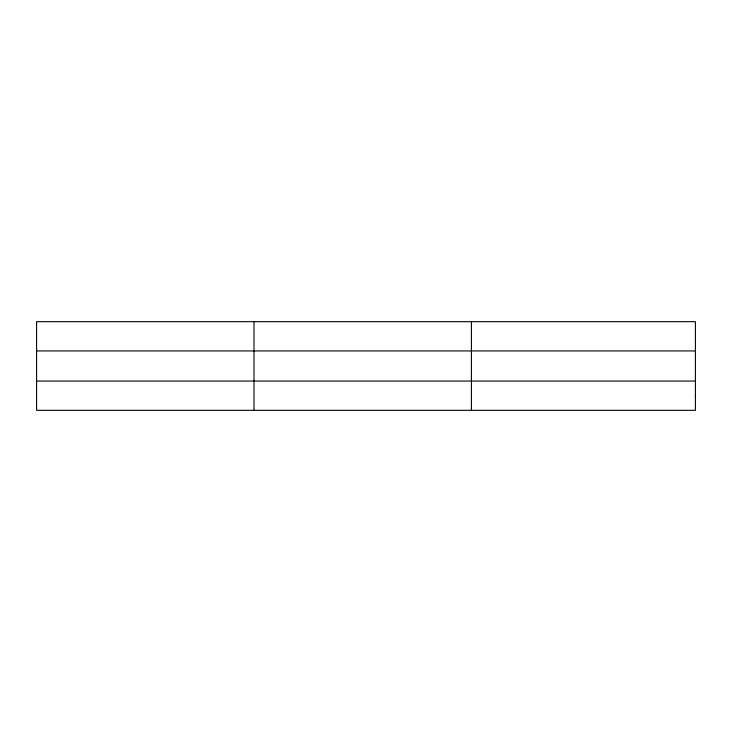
<?xml version="1.0" encoding="UTF-8"?>
<svg xmlns="http://www.w3.org/2000/svg" width="732" height="732" viewBox="0 0 732 732"><rect width="100%" height="100%" fill="white"/><g stroke="black" fill="none" stroke-linecap="round" stroke-linejoin="round"><path stroke-width="1.1" d="M254.004 321.668L254.004 410.332M471.408 321.668L471.408 410.332M36.6 350.93L695.4 350.93M36.6 381.07L695.4 381.07M695.4 395.701L695.4 410.332L36.6 410.332L36.6 321.668L695.4 321.668L695.4 395.701"/></g></svg>
